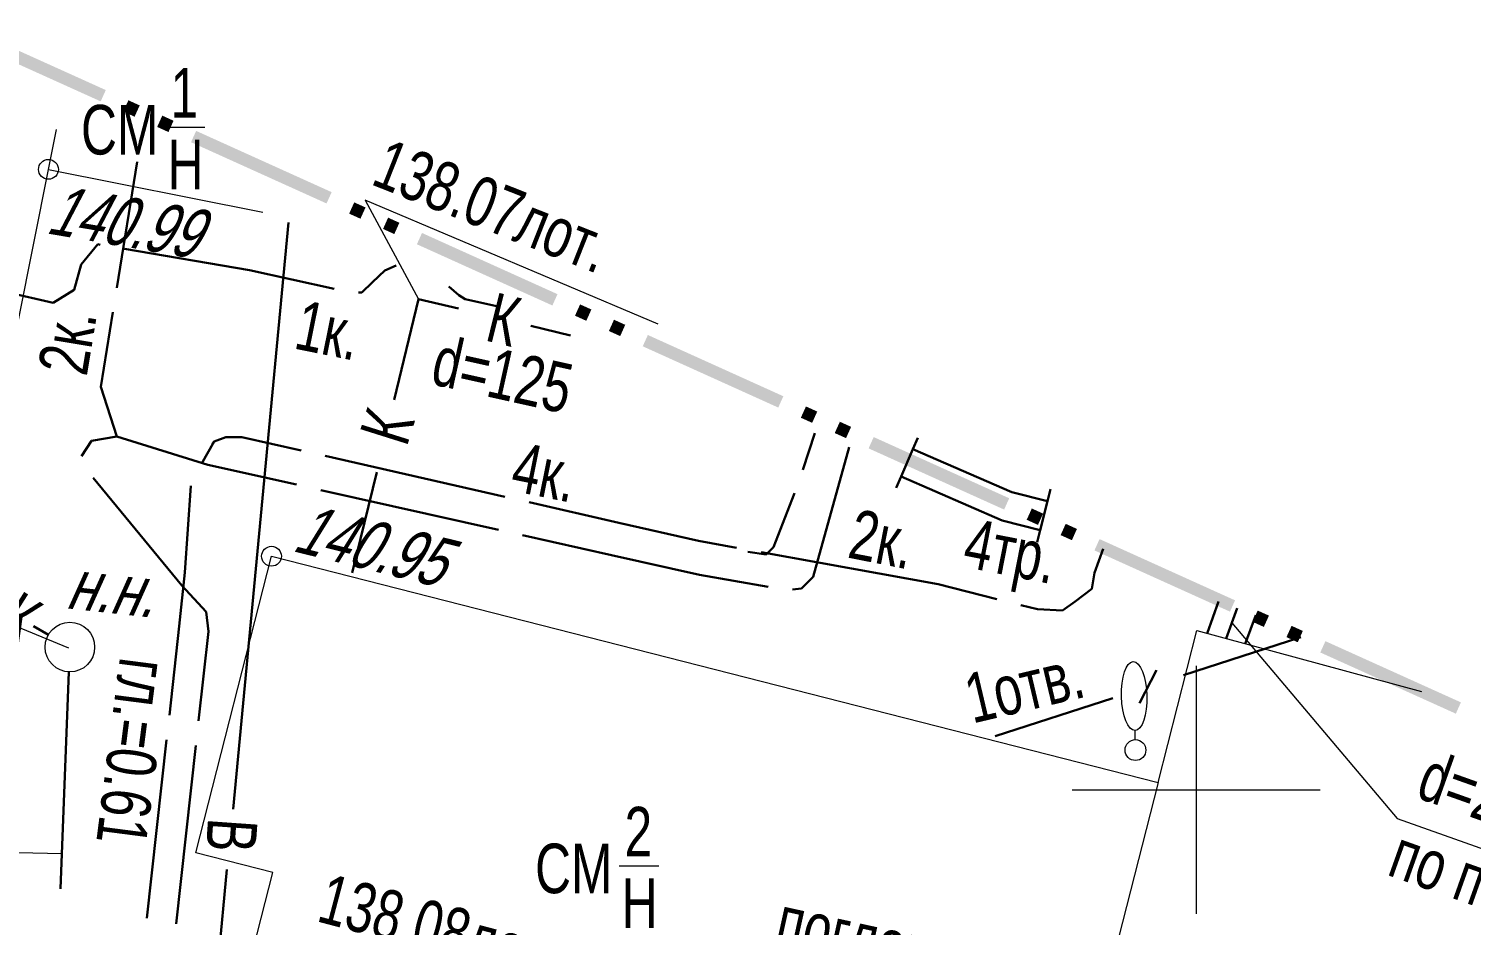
# Model space of a CAD drawing. Extents: x 10098 to 11902, y 8648 to 10202.
# Drawn here: x 11376.45 to 11405.55, y 9047.27 to 9065.34 of the extents above; entities that cross this region are included whole.
import ezdxf
from ezdxf.enums import TextEntityAlignment as Align

# ---------------------------------------------------------------- set-up
doc = ezdxf.new("R2010")
doc.units = 0
for name, color, linetype in [('1_Водопровод', 7, 'Continuous'), ('20_Строения', 7, 'Continuous'), ('21_Колодцы', 7, 'Continuous'), ('24_Растительность', 7, 'Continuous'), ('38_Высотные_отметки', 7, 'Continuous'), ('49_Проекты', 7, 'Continuous'), ('50_Красные_линии', 7, 'Continuous'), ('51_Сетка_координат', 7, 'Continuous'), ('Подписи_зданий', 7, 'Continuous')]:
    doc.layers.add(name, color=color, linetype=linetype)
for name, color, linetype, lineweight in [('4_Канализация', 16, 'Continuous', 30), ('6_Теплопровод', 3, 'Continuous', 30), ('7_Электрокабели', 1, 'Continuous', 30), ('8_Связь', 3, 'Continuous', 30)]:
    doc.layers.add(name, color=color, linetype=linetype, lineweight=lineweight)
doc.styles.add('mggt', font='russian_1251.shx', dxfattribs={"width": 0.75, "oblique": 18, "height": 1})

msp = doc.modelspace()

# ---------------------------------------------------------------- hatches: boundary and pattern name
at = {"layer": '50_Красные_линии', "linetype": 'Continuous', "lineweight": 25}
for points in [[(11378, 9064.108), (11375.266, 9065.342), (11375.163, 9065.114), (11377.897, 9063.88)], [(11378.684, 9063.799), (11378.456, 9063.902), (11378.353, 9063.674), (11378.581, 9063.571)], [(11379.367, 9063.49), (11379.139, 9063.593), (11379.037, 9063.365), (11379.264, 9063.262)], [(11382.557, 9062.05), (11379.823, 9063.285), (11379.72, 9063.057), (11382.454, 9061.822)], [(11383.241, 9061.741), (11383.013, 9061.844), (11382.91, 9061.617), (11383.138, 9061.514)], [(11383.924, 9061.433), (11383.696, 9061.536), (11383.594, 9061.308), (11383.821, 9061.205)], [(11387.114, 9059.993), (11384.38, 9061.227), (11384.277, 9060.999), (11387.011, 9059.765)], [(11387.798, 9059.684), (11387.57, 9059.787), (11387.467, 9059.559), (11387.695, 9059.456)], [(11388.481, 9059.375), (11388.254, 9059.478), (11388.151, 9059.25), (11388.379, 9059.148)], [(11391.671, 9057.935), (11388.937, 9059.17), (11388.834, 9058.942), (11391.568, 9057.707)], [(11392.355, 9057.627), (11392.127, 9057.729), (11392.024, 9057.502), (11392.252, 9057.399)], [(11393.038, 9057.318), (11392.811, 9057.421), (11392.708, 9057.193), (11392.936, 9057.09)], [(11396.228, 9055.878), (11393.494, 9057.112), (11393.391, 9056.884), (11396.126, 9055.65)], [(11396.912, 9055.569), (11396.684, 9055.672), (11396.581, 9055.444), (11396.809, 9055.341)], [(11397.595, 9055.26), (11397.368, 9055.363), (11397.265, 9055.135), (11397.493, 9055.033)], [(11400.785, 9053.82), (11398.051, 9055.055), (11397.948, 9054.827), (11400.683, 9053.592)], [(11401.469, 9053.512), (11401.241, 9053.614), (11401.138, 9053.387), (11401.366, 9053.284)], [(11402.153, 9053.203), (11401.925, 9053.306), (11401.822, 9053.078), (11402.05, 9052.975)], [(11405.342, 9051.763), (11402.608, 9052.997), (11402.505, 9052.769), (11405.24, 9051.535)]]:
    msp.add_hatch(color=8, dxfattribs=at).paths.add_polyline_path(points)

# ---------------------------------------------------------------- linework, layer by layer
at = {"layer": '1_Водопровод', "color": 8, "linetype": 'Continuous', "lineweight": 30}
for p, q in [((11380.567, 9049.608), (11381.688, 9061.436)), ((11379.698, 9040.418), (11380.445, 9048.392))]:
    msp.add_line(p, q, dxfattribs=at)
at = {"layer": '20_Строения', "color": 8, "linetype": 'Continuous', "lineweight": 15}
for points in [[(11376.843, 9062.509), (11377.004, 9063.314)], [(11373.222, 9044.347), (11376.843, 9062.509), (11381.169, 9061.646)], [(11380.9, 9046.494), (11381.37, 9048.335), (11379.819, 9048.73), (11381.344, 9054.709), (11399.232, 9050.148), (11397.238, 9042.328)], [(11399.232, 9050.148), (11400.012, 9053.21), (11404.55, 9051.98)]]:
    msp.add_lwpolyline(points, dxfattribs=at)
at = {"layer": '21_Колодцы', "color": 8, "lineweight": 9}
msp.add_circle((11377.275, 9052.877), 0.5, dxfattribs=at)
at = {"layer": '24_Растительность', "color": 8, "lineweight": 15}
msp.add_line((11398.768, 9051.011), (11398.768, 9051.194), dxfattribs=at)
at = {"layer": '24_Растительность', "color": 8, "lineweight": 9}
msp.add_circle((11398.775, 9050.801), 0.21, dxfattribs=at)
msp.add_ellipse((11398.749, 9051.889), major_axis=(-0.019, 0.695), ratio=0.369829, dxfattribs=at)
at = {"layer": '38_Высотные_отметки', "color": 8, "lineweight": 9}
for centre in [(11376.843, 9062.509, 140.092), (11381.344, 9054.709, 140.092)]:
    msp.add_circle(centre, 0.2, dxfattribs=at)
at = {"layer": '4_Канализация', "color": 8, "linetype": 'Continuous', "lineweight": 30}
for p, q in [((11383.82, 9057.863), (11384.312, 9059.895)), ((11384.312, 9059.895), (11385.115, 9059.703)), ((11386.574, 9059.353), (11387.377, 9059.161)), ((11382.974, 9054.374), (11383.466, 9056.406)), ((11376.544, 9053.299), (11376.842, 9053.127)), ((11377.256, 9052.377), (11377.089, 9048.005))]:
    msp.add_line(p, q, dxfattribs=at)
at = {"layer": '4_Канализация', "color": 8, "linetype": 'Continuous', "lineweight": 15}
for points in [[(11389.148, 9059.39), (11383.23, 9061.89), (11384.312, 9059.895)], [(11367.456, 9055.413), (11373.622, 9054.355), (11377.247, 9052.864)], [(11366.14, 9049.984), (11372.72, 9048.814), (11377.116, 9048.715)]]:
    msp.add_lwpolyline(points, dxfattribs=at)
at = {"layer": '51_Сетка_координат', "color": 8, "lineweight": 15}
for points in [[(11400, 9052.5), (11400, 9047.5)], [(11397.5, 9050), (11402.5, 9050)]]:
    msp.add_lwpolyline(points, dxfattribs=at)
at = {"layer": '6_Теплопровод', "color": 8, "linetype": 'Continuous', "lineweight": 30}
for p, q in [((11400.221, 9053.153), (11400.45, 9053.798)), ((11400.605, 9053.049), (11400.826, 9053.661)), ((11400.991, 9052.944), (11401.202, 9053.524))]:
    msp.add_line(p, q, dxfattribs=at)
at = {"layer": '6_Теплопровод', "color": 8, "linetype": 'Continuous', "lineweight": 15}
msp.add_lwpolyline([(11400.719, 9053.366), (11404.055, 9049.422), (11411.3, 9046.857)], dxfattribs=at)
at = {"layer": '7_Электрокабели', "color": 8, "linetype": 'Continuous', "lineweight": 30}
for p, q in [((11378.63, 9062.663), (11378.222, 9060.121)), ((11377.504, 9060.591), (11377.839, 9060.999)), ((11377.839, 9060.999), (11377.886, 9060.991)), ((11378.379, 9060.907), (11380.901, 9060.479)), ((11377.359, 9060.08), (11377.504, 9060.591)), ((11380.901, 9060.479), (11382.609, 9060.1)), ((11383.384, 9060.235), (11383.627, 9060.47)), ((11383.627, 9060.47), (11383.858, 9060.57)), ((11383.167, 9060.027), (11383.384, 9060.235)), ((11384.919, 9060.145), (11385.125, 9059.973)), ((11376.005, 9060.032), (11376.936, 9059.818)), ((11376.936, 9059.818), (11377.359, 9060.08)), ((11383.1, 9060.024), (11383.167, 9060.027)), ((11385.125, 9059.973), (11385.251, 9059.892)), ((11385.251, 9059.892), (11385.914, 9059.747)), ((11378.142, 9059.627), (11377.901, 9058.127)), ((11377.901, 9058.127), (11378.222, 9057.122)), ((11377.712, 9057.034), (11377.508, 9056.728)), ((11378.222, 9057.122), (11377.712, 9057.034)), ((11380.058, 9056.555), (11378.222, 9057.122)), ((11379.928, 9056.573), (11380.189, 9057.022)), ((11380.189, 9057.022), (11380.149, 9056.975)), ((11380.423, 9057.113), (11380.189, 9057.022)), ((11380.748, 9057.113), (11380.423, 9057.113)), ((11381.939, 9056.842), (11380.748, 9057.113)), ((11392.065, 9056.451), (11392.306, 9057.188)), ((11394.285, 9056.865), (11394.385, 9057.095)), ((11377.508, 9056.728), (11377.51, 9056.725)), ((11386.053, 9055.908), (11382.426, 9056.732)), ((11393.002, 9056.909), (11392.271, 9054.296)), ((11394.047, 9056.315), (11394.285, 9056.865)), ((11394.285, 9056.865), (11396.283, 9055.999)), ((11381.85, 9056.153), (11380.058, 9056.555)), ((11377.744, 9056.287), (11379.536, 9054.12)), ((11379.592, 9054.383), (11379.716, 9056.129)), ((11385.922, 9055.241), (11382.338, 9056.044)), ((11393.947, 9056.086), (11394.046, 9056.315)), ((11394.047, 9056.315), (11396.089, 9055.429)), ((11396.998, 9055.819), (11397.058, 9056.061)), ((11388.354, 9055.385), (11386.541, 9055.797)), ((11391.469, 9054.89), (11391.898, 9055.979)), ((11396.283, 9055.999), (11396.998, 9055.818)), ((11396.855, 9055.236), (11396.998, 9055.818)), ((11389.962, 9055.02), (11388.354, 9055.385)), ((11396.089, 9055.429), (11396.855, 9055.236)), ((11396.795, 9054.993), (11396.855, 9055.236)), ((11388.202, 9054.73), (11386.41, 9055.131)), ((11390.728, 9054.881), (11389.962, 9055.02)), ((11391.324, 9054.746), (11391.469, 9054.89)), ((11389.979, 9054.332), (11388.202, 9054.73)), ((11390.953, 9054.797), (11391.324, 9054.746)), ((11394.795, 9054.143), (11391.22, 9054.792)), ((11398.123, 9054.859), (11397.948, 9054.373)), ((11379.481, 9053.299), (11379.592, 9054.383)), ((11391.364, 9054.094), (11389.979, 9054.332)), ((11392.271, 9054.296), (11392.036, 9054.061)), ((11397.948, 9054.373), (11397.894, 9054.053)), ((11379.536, 9054.12), (11380.023, 9053.589)), ((11392.036, 9054.061), (11391.857, 9054.037)), ((11395.979, 9053.845), (11394.795, 9054.143)), ((11397.894, 9054.053), (11397.557, 9053.795)), ((11396.802, 9053.639), (11396.464, 9053.724)), ((11397.557, 9053.795), (11397.302, 9053.614)), ((11380.023, 9053.589), (11380.073, 9053.189)), ((11397.302, 9053.614), (11396.802, 9053.639)), ((11379.481, 9053.299), (11379.282, 9051.502)), ((11380.073, 9053.189), (11379.873, 9051.391)), ((11379.226, 9051.005), (11378.827, 9047.409)), ((11379.818, 9050.895), (11379.418, 9047.299))]:
    msp.add_line(p, q, dxfattribs=at)
at = {"layer": '8_Связь', "color": 8, "linetype": 'Continuous', "lineweight": 30}
for p, q in [((11399.744, 9052.312), (11402.115, 9053.079)), ((11398.86, 9051.747), (11399.201, 9052.415)), ((11395.946, 9051.083), (11398.317, 9051.85))]:
    msp.add_line(p, q, dxfattribs=at)
at = {"layer": 'Подписи_зданий', "color": 8, "linetype": 'Continuous', "lineweight": 15}
for p, q in [((11379.198, 9063.36), (11379.998, 9063.36)), ((11388.361, 9048.465), (11389.161, 9048.465))]:
    msp.add_line(p, q, dxfattribs=at)

# ---------------------------------------------------------------- texts
at = {"layer": '1_Водопровод', "color": 8, "linetype": 'Continuous', "lineweight": 15, "style": 'mggt', "width": 0.75}
msp.add_text('В                   ', height=1, rotation=265.9732, dxfattribs=at).set_placement((11380.066, 9049.45))
at = {"layer": '38_Высотные_отметки', "color": 8, "lineweight": 15, "style": 'mggt', "oblique": 18}
for s, rotation, width, p in [('140.99    ', 350.3283, 0.75, (11376.772, 9061.224, 140.092)), ('140.95', 346.1002, 0.75, (11381.74, 9054.819, 140.092)), ('н.н.', 353.775, 0.8, (11377.166, 9053.663))]:
    msp.add_text(s, height=1, rotation=rotation, dxfattribs=dict(at, width=width)).set_placement(p)
at = {"layer": '49_Проекты', "color": 8, "linetype": 'Continuous', "lineweight": 15, "style": 'mggt', "width": 0.75}
msp.add_text('поглощ.пр.', height=1, rotation=347.5614, dxfattribs=at).set_placement((11391.464, 9046.906))
at = {"layer": '4_Канализация', "color": 8, "linetype": 'Continuous', "lineweight": 15, "style": 'mggt', "width": 0.75}
for s, rotation, p in [('138.07лот.', 338.4101, (11383.321, 9062.218)), ('К                   ', 346.0206, (11385.621, 9059.068)), ('d=125', 347.5, (11384.524, 9058.189)), ('К                   ', 72.5598, (11384.068, 9056.893)), ('К                   ', 327.6522, (11375.749, 9053.189)), ('138.08лот.', 345.1973, (11382.226, 9047.356))]:
    msp.add_text(s, height=1, rotation=rotation, dxfattribs=at).set_placement(p)
at = {"layer": '6_Теплопровод', "color": 8, "linetype": 'Continuous', "lineweight": 15, "style": 'mggt', "width": 0.75}
for s, p in [('d=2х50+каб.', (11404.57, 9050.328)), ('по пов-ти.', (11403.99, 9048.765))]:
    msp.add_text(s, height=1, rotation=340.4073, dxfattribs=at).set_placement(p, align=Align.MIDDLE_LEFT)
at = {"layer": '7_Электрокабели', "color": 8, "linetype": 'Continuous', "lineweight": 15, "style": 'mggt', "width": 0.75}
for s, rotation, p in [('1к.', 348.5559, (11381.766, 9058.903)), ('2к.', 80.6235, (11377.614, 9058.319)), ('4к.', 348.5559, (11386.135, 9056.04)), ('2к.', 348.8961, (11392.941, 9054.687)), ('4тр.', 348.8961, (11395.259, 9054.504)), ('гл.=0.61', 262.6666, (11378.289, 9052.697))]:
    msp.add_text(s, height=1, rotation=rotation, dxfattribs=at).set_placement(p)
at = {"layer": '8_Связь', "color": 8, "linetype": 'Continuous', "lineweight": 15, "style": 'mggt', "width": 0.75}
msp.add_text('1отв.', height=1, rotation=13.2968, dxfattribs=at).set_placement((11395.371, 9051.82), align=Align.MIDDLE_LEFT)
at = {"layer": 'Подписи_зданий', "color": 8, "linetype": 'Continuous', "lineweight": 15, "style": 'mggt', "width": 0.75}
for s, p in [('1', (11379.304, 9063.55)), ('СМ', (11377.5, 9062.809)), ('Н', (11379.248, 9062.11)), ('2', (11388.467, 9048.656)), ('СМ', (11386.662, 9047.915)), ('Н', (11388.41, 9047.215))]:
    msp.add_text(s, height=1, dxfattribs=at).set_placement(p)

doc.saveas('drawing.dxf')
